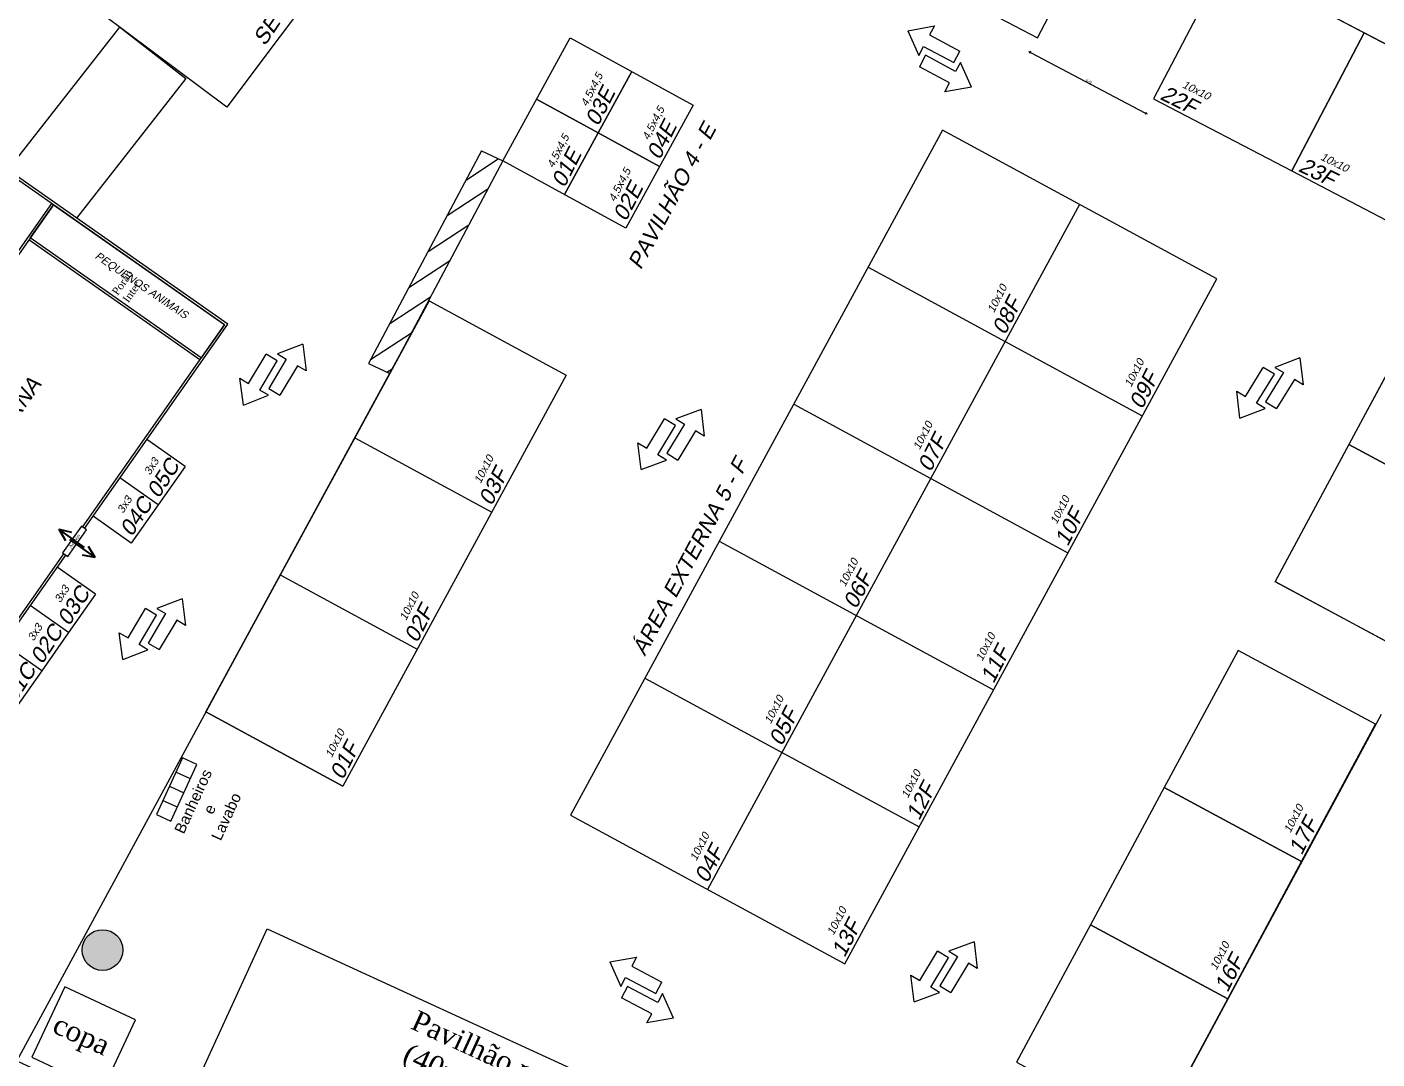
# Model space of a CAD drawing. Header units: metres. Extents: x 2113 to 5678, y -2764 to 956.
# Drawn here: x 3084.8 to 3171.4, y -1697.1 to -1630.9 of the extents above; entities that cross this region are included whole.
import ezdxf

# ---------------------------------------------------------------- set-up
doc = ezdxf.new("R2010")
doc.units = ezdxf.units.M
doc.header["$MEASUREMENT"] = 0
doc.linetypes.add('CONTINUO', pattern=[0])
for name, color, linetype in [('_FLUXO', 6, 'CONTINUO'), ('_PALCO', 151, 'Continuous'), ('_SETOR C', 4, 'Continuous'), ('_SETOR E', 11, 'Continuous'), ('_SETOR F', 30, 'Continuous'), ('_SETOR H', 94, 'Continuous'), ('COTASOK', 1, 'Continuous'), ('PAREDE', 7, 'Continuous'), ('TELHADO', 6, 'Continuous'), ('TXT_QUADRAFISCAL_5000', 7, 'Continuous')]:
    doc.layers.add(name, color=color, linetype=linetype)
doc.styles.add('JEF', font='times.ttf', dxfattribs={"height": 0.3})
doc.styles.add('ROMANS', font='romans.shx')
doc.styles.get("Standard").update_dxf_attribs({"font": 'arial.ttf'})
doc.styles.add('TimesNewRoman', font='times.ttf')
doc.styles.add('util2000', font='arial.ttf', dxfattribs={"oblique": 12.000028})
doc.dimstyles.new('int_1-50_m_MS_50', dxfattribs={"dimscale": 0.05, "dimtxt": 3, "dimasz": 1.5, "dimexe": 1, "dimexo": 0, "dimgap": 0.75, "dimtad": 1, "dimzin": 1, "dimdsep": 46, "dimtxsty": 'util2000', "dimblk": '_U2_SETA01', "dimcen": 1.5, "dimse1": 1, "dimse2": 1, "dimclrd": 1, "dimclre": 1, "dimclrt": 1, "dimazin": 3, "dimtfac": 1, "dimtix": 1, "dimtmove": 1, "dimatfit": 3, "dimldrblk": '_U2_SETA02', "dimfxl": 1, "dimtzin": 12, "dimarcsym": 0})

# ---------------------------------------------------------------- blocks, each defined once
blk = doc.blocks.new('Setaxr01')
for p, q in [((1500, 0), (925, 450)), ((925, 450), (925, 175)), ((925, 175), (0, 175)), ((0, 175), (0, -175)), ((1500, 0), (925, -450)), ((925, -175), (0, -175)), ((925, -450), (925, -175))]:
    blk.add_line(p, q)
blk = doc.blocks.new('inter')
at = {"layer": 'PAREDE'}
for p, q in [((3887.773, -1421.272), (3887.773, -1431.872)), ((3917.773, -1421.272), (3887.773, -1421.272)), ((3887.923, -1421.422), (3887.923, -1431.872)), ((3917.623, -1421.422), (3887.923, -1421.422)), ((3887.923, -1421.422), (3912.923, -1426.272)), ((3912.923, -1421.422), (3887.923, -1426.272)), ((3912.923, -1427.722), (3912.923, -1421.422)), ((3913.073, -1427.572), (3913.073, -1421.422)), ((3917.623, -1441.122), (3917.623, -1421.422)), ((3917.773, -1441.272), (3917.773, -1421.272)), ((3912.923, -1426.272), (3887.923, -1426.272)), ((3912.923, -1426.272), (3887.923, -1426.272)), ((3912.923, -1426.422), (3887.923, -1426.422)), ((3912.923, -1426.422), (3887.923, -1426.422)), ((3917.623, -1427.722), (3912.923, -1427.722)), ((3917.623, -1427.572), (3913.073, -1427.572)), ((3914.869, -1441.122), (3914.869, -1427.722)), ((3915.019, -1441.122), (3915.019, -1427.722)), ((3887.773, -1433.472), (3887.773, -1441.272)), ((3887.923, -1433.472), (3887.923, -1441.122)), ((3887.773, -1441.272), (3899.673, -1441.272)), ((3887.923, -1441.122), (3899.673, -1441.122)), ((3901.773, -1441.122), (3917.623, -1441.122)), ((3901.773, -1441.272), (3917.773, -1441.272))]:
    blk.add_line(p, q, dxfattribs=at)
for points in [[(3887.678, -1433.472), (3888.078, -1433.472), (3888.078, -1431.872), (3887.678, -1431.872)], [(3901.773, -1441.429), (3901.773, -1441.029), (3899.673, -1441.029), (3899.673, -1441.429)]]:
    blk.add_lwpolyline(points, close=True, dxfattribs=at)
at = {"layer": 'TELHADO', "lineweight": 40}
for p, q in [((3886.421, -1432.689), (3887.188, -1432.377)), ((3888.434, -1432.709), (3886.421, -1432.689)), ((3886.421, -1432.689), (3887.17, -1433.041)), ((3888.434, -1432.709), (3886.421, -1432.689)), ((3886.421, -1432.689), (3887.17, -1433.041)), ((3887.348, -1432.833), (3889.36, -1432.853)), ((3887.348, -1432.833), (3889.36, -1432.853)), ((3889.36, -1432.853), (3888.605, -1433.19)), ((3889.36, -1432.853), (3888.605, -1433.19)), ((3889.36, -1432.853), (3888.612, -1432.5)), ((3889.36, -1432.853), (3888.612, -1432.5)), ((3900.786, -1439.966), (3900.433, -1440.714)), ((3900.786, -1439.966), (3900.433, -1440.714)), ((3900.766, -1441.979), (3900.786, -1439.966)), ((3900.766, -1441.979), (3900.786, -1439.966)), ((3900.786, -1439.966), (3901.097, -1440.732)), ((3900.642, -1440.892), (3900.622, -1442.905)), ((3900.642, -1440.892), (3900.622, -1442.905)), ((3900.622, -1442.905), (3900.284, -1442.149)), ((3900.622, -1442.905), (3900.284, -1442.149)), ((3900.622, -1442.905), (3900.974, -1442.156)), ((3900.622, -1442.905), (3900.974, -1442.156))]:
    blk.add_line(p, q, dxfattribs=at)
at = {"layer": '_SETOR C', "color": 1, "insert": (3895.196, -1433.748), "char_height": 0.7, "attachment_point": 7, "rotation": 359.96781, "style": 'util2000'}
blk.add_mtext('{\\f@Arial Unicode MS|b0|i0|c0|p34;\\C256;\\P\\H1.4286x;C - ÁREA INTERNA}', dxfattribs=at)
at = {"layer": 'COTASOK', "char_height": 0.2344, "width": 1.19172, "attachment_point": 1, "style": 'JEF'}
for insert in [(3887.363, -1432.419), (3900.207, -1441.09)]:
    blk.add_mtext('Acesso', dxfattribs=dict(at, insert=insert))
at = {"layer": 'PAREDE', "color": 1, "insert": (3898.864, -1423.733), "char_height": 0.5, "attachment_point": 7, "rotation": 359.96781, "style": 'util2000'}
blk.add_mtext('{\\f@Arial Unicode MS|b0|i0|c0|p34;\\C256;cancha de bocha}', dxfattribs=at)
at = {"layer": 'PAREDE', "char_height": 0.5, "width": 1.28891, "attachment_point": 1, "rotation": 0, "style": 'ROMANS'}
for s, insert in [('{\\fTimes New Roman|b0|i0|c0|p18;bwc}', (3914.859, -1423.139)), ('{\\fTimes New Roman|b0|i0|c0|p18;bwc}', (3914.859, -1423.139)), ('{\\fTimes New Roman|b0|i0|c0|p18;Porão\\PInter}', (3915.197, -1433.954))]:
    blk.add_mtext(s, dxfattribs=dict(at, insert=insert))
blk = doc.blocks.new('_U2_SETA01')
at = {"color": 0}
for p, q in [((-1, 0), (1, 0)), ((0, -1), (0, 1))]:
    blk.add_line(p, q, dxfattribs=at)
blk.add_line((-0.5, -0.5), (0.5, 0.5))
blk = doc.blocks.new('*D700')
at = {"color": 1, "lineweight": -2, "transparency": 16777216}
blk.add_line((3149.197, -1632.582), (3156.499, -1636.422), dxfattribs=at)
at = {"layer": 'Defpoints', "color": 0, "transparency": 16777216}
for p in [(3149.62, -1631.616), (3157.055, -1635.526), (3156.566, -1636.457)]:
    blk.add_point(p, dxfattribs=at)
at = {"color": 1, "lineweight": -2, "transparency": 16777216, "xscale": 0.07500000000000001, "yscale": 0.07500000000000001, "zscale": 0.07500000000000001}
for p, rotation in [((3149.13, -1632.547), 152.262851918669), ((3156.566, -1636.457), 332.262851918669)]:
    blk.add_blockref('_U2_SETA01', p, dxfattribs=dict(at, rotation=rotation))
at = {"color": 1, "transparency": 16777216, "insert": (3152.901, -1634.401), "char_height": 0.15, "attachment_point": 5, "rotation": 332.26285, "style": 'util2000'}
blk.add_mtext('8.40', dxfattribs=at)
blk = doc.blocks.new('_U2_SETA02')
blk.add_solid([(-1, -0.2), (0, 0), (-1, 0.2)])

msp = doc.modelspace()

# ---------------------------------------------------------------- hatches: boundary and pattern name
h = msp.add_hatch(color=5)
h.dxf.hatch_style = 1
h.paths.add_polyline_path([(3090.975, -1690.126, 1), (3088.36, -1690.126, 1)])

# ---------------------------------------------------------------- linework, layer by layer
for p, q in [((3113.973, -1638.875), (3106.721, -1652.515)), ((3113.973, -1638.875), (3115.332, -1639.506)), ((3115.332, -1639.506), (3108.079, -1653.145)), ((3094.798, -1677.806), (3093.129, -1681.441)), ((3095.707, -1678.223), (3094.798, -1677.806)), ((3094.038, -1681.859), (3095.707, -1678.223)), ((3094.381, -1678.715), (3095.289, -1679.132)), ((3093.963, -1679.624), (3094.872, -1680.041)), ((3093.546, -1680.533), (3094.455, -1680.95)), ((3093.129, -1681.441), (3094.038, -1681.859))]:
    msp.add_line(p, q)
at = {"linetype": 'Continuous'}
for p, q in [((3112.995, -1640.715), (3115.035, -1639.368)), ((3111.768, -1643.023), (3114.378, -1641.3)), ((3110.54, -1645.332), (3113.15, -1643.608)), ((3109.313, -1647.641), (3111.923, -1645.917)), ((3108.085, -1649.949), (3110.695, -1648.226)), ((3106.858, -1652.258), (3109.468, -1650.534)), ((3107.905, -1653.065), (3108.24, -1652.843))]:
    msp.add_line(p, q, dxfattribs=at)
at = {"flags": 128}
msp.add_lwpolyline([(3189.873, -1641.401), (3123.576, -1606.714)], dxfattribs=at)
for points in [[(3083.611, -1640.094), (3090.771, -1630.929)], [(3090.762, -1630.922), (3095.007, -1634.23), (3088.01, -1643.186)], [(3106.721, -1652.515), (3108.079, -1653.145)], [(3108.079, -1653.145), (3099.647, -1668.662), (3084.178, -1697.228), (3109.078, -1708.882)], [(3171.643, -1675.014), (3154.852, -1706.213)]]:
    msp.add_lwpolyline(points)
msp.add_lwpolyline([(3085.135, -1697.005), (3089.663, -1699.124), (3091.783, -1694.596), (3087.254, -1692.476)], close=True)
msp.add_circle((3089.667, -1690.126), 1.307)
at = {"layer": '_PALCO'}
for p, q in [((3094.394, -1701.49), (3100.235, -1688.767)), ((3100.235, -1688.767), (3136.588, -1705.455))]:
    msp.add_line(p, q, dxfattribs=at)
at = {"layer": '_SETOR C'}
for p, q in [((3110.613, -1648.482), (3108.079, -1653.145)), ((3094.961, -1659.112), (3092.505, -1657.389)), ((3094.961, -1659.112), (3093.238, -1661.568)), ((3093.238, -1661.568), (3090.782, -1659.845)), ((3093.238, -1661.568), (3091.515, -1664.024)), ((3091.515, -1664.024), (3089.059, -1662.301)), ((3089.218, -1667.299), (3086.762, -1665.575)), ((3089.218, -1667.299), (3087.494, -1669.754)), ((3087.494, -1669.754), (3085.039, -1668.031)), ((3087.494, -1669.754), (3085.771, -1672.21)), ((3085.771, -1672.21), (3083.316, -1670.487)), ((3085.771, -1672.21), (3084.048, -1674.666))]:
    msp.add_line(p, q, dxfattribs=at)
at = {"layer": '_SETOR E'}
msp.add_line((3108.079, -1653.145), (3096.298, -1674.847), dxfattribs=at)
at = {"layer": '_SETOR E', "flags": 128}
msp.add_lwpolyline([(3115.332, -1639.506), (3119.65, -1631.609), (3127.546, -1635.928), (3123.228, -1643.824)], close=True, dxfattribs=at)
at = {"layer": '_SETOR E'}
for points in [[(3123.598, -1633.769), (3121.439, -1637.717), (3117.491, -1635.558)], [(3125.387, -1639.876), (3121.439, -1637.717), (3123.598, -1633.769)], [(3117.491, -1635.558), (3121.439, -1637.717), (3119.28, -1641.665)], [(3119.28, -1641.665), (3121.439, -1637.717), (3125.387, -1639.876)]]:
    msp.add_lwpolyline(points, dxfattribs=at)
at = {"layer": '_SETOR F'}
for p, q in [((3152.31, -1642.3), (3128.461, -1686.245)), ((3138.751, -1646.319), (3156.329, -1655.859)), ((3110.613, -1648.482), (3119.4, -1653.257)), ((3133.981, -1655.108), (3151.56, -1664.648)), ((3105.839, -1657.269), (3114.625, -1662.044)), ((3129.212, -1663.897), (3146.79, -1673.437)), ((3101.064, -1666.055), (3109.85, -1670.83)), ((3124.442, -1672.686), (3142.02, -1682.226)), ((3096.289, -1674.842), (3105.085, -1679.622))]:
    msp.add_line(p, q, dxfattribs=at)
for points in [[(3154.248, -1622.752), (3145.383, -1618.124), (3140.755, -1626.988), (3149.62, -1631.616)], [(3170.548, -1631.29), (3161.683, -1626.662), (3157.055, -1635.526), (3165.92, -1640.154)], [(3179.412, -1635.918), (3170.548, -1631.29), (3165.92, -1640.154), (3174.784, -1644.782)], [(3137.25, -1691.015), (3161.099, -1647.069), (3143.521, -1637.53), (3119.672, -1681.476)], [(3174.316, -1648.884), (3169.577, -1657.69), (3178.383, -1662.429), (3183.122, -1653.624)], [(3169.579, -1657.691), (3164.84, -1666.497), (3173.646, -1671.236), (3178.385, -1662.43)], [(3162.476, -1670.903), (3157.737, -1679.709), (3166.543, -1684.448), (3171.282, -1675.642)], [(3157.737, -1679.709), (3152.998, -1688.514), (3161.804, -1693.253), (3166.543, -1684.448)], [(3152.998, -1688.514), (3148.259, -1697.32), (3157.065, -1702.059), (3161.804, -1693.253)]]:
    msp.add_lwpolyline(points, close=True, dxfattribs=at)
at = {"layer": '_SETOR F', "flags": 128}
for points in [[(3110.613, -1648.482), (3119.4, -1653.257), (3105.085, -1679.622), (3096.298, -1674.847), (3110.613, -1648.482)], [(3174.316, -1648.884), (3183.122, -1653.624), (3173.644, -1671.235), (3164.842, -1666.498), (3174.316, -1648.884)]]:
    msp.add_lwpolyline(points, dxfattribs=at)
at = {"layer": '_SETOR F'}
msp.add_lwpolyline([(3119.4, -1653.257), (3108.437, -1673.43), (3105.085, -1679.622)], dxfattribs=at)
at = {"layer": '_SETOR H', "flags": 128}
for points in [[(3089.628, -1630.071), (3113.632, -1598.074), (3121.632, -1604.075), (3097.628, -1636.072), (3089.628, -1630.071)], [(3085.029, -1644.453), (3086.525, -1642.321), (3097.442, -1649.981), (3097.494, -1650.018), (3095.999, -1652.149), (3085.029, -1644.453)]]:
    msp.add_lwpolyline(points, dxfattribs=at)
at = {"layer": 'TXT_QUADRAFISCAL_5000', "lineweight": 100}
msp.add_circle((3163.675, -1737.551), 237.953, dxfattribs=at)
msp.add_circle((3163.675, -1737.551), 237.953, dxfattribs=at)

# ---------------------------------------------------------------- block references
at = {"rotation": 54.94581290614805}
msp.add_blockref('inter', (-332.312, -4029.31), dxfattribs=at)
at = {"layer": '_FLUXO', "lineweight": 40, "xscale": 0.002370589168496263, "yscale": 0.002370589168496263, "zscale": 0.002370589168496263}
for p, rotation in [((3144.433, -1632.83), 151.9676191641923), ((3142.233, -1633.103), 331.9676191641923), ((3100.683, -1654.325), 59.2506000469234), ((3100.515, -1652.115), 239.2506000469234), ((3164.585, -1655.179), 58.57110058564969), ((3164.443, -1652.968), 238.5711005856496), ((3126.194, -1658.483), 58.57110058564969), ((3126.052, -1656.272), 238.5711005856496), ((3092.951, -1670.646), 59.2506000469234), ((3092.783, -1668.436), 239.2506000469234), ((3143.695, -1692.627), 58.57110058564969), ((3125.334, -1692.548), 151.9676191641923), ((3143.554, -1690.416), 238.5711005856496), ((3123.135, -1692.821), 331.9676191641923)]:
    msp.add_blockref('Setaxr01', p, dxfattribs=dict(at, rotation=rotation))

# ---------------------------------------------------------------- texts
at = {"style": 'TimesNewRoman'}
msp.add_text('copa', height=1.311, rotation=335.34267, dxfattribs=at).set_placement((3086.359, -1695.36))
at = {"color": 1, "insert": (3097.903, -1681.761), "char_height": 0.7, "attachment_point": 7, "rotation": 65.31048}
msp.add_mtext('\\pi-2.14703;{\\C256;Banheiros\\P\\pi-0.23373;e\\P\\pi-1.55017;Lavabo}', dxfattribs=at)
at = {"layer": '_PALCO', "style": 'TimesNewRoman'}
for s, height, p in [('Pavilhão para show', 1.31096, (3109.344, -1695.131)), ('(40x14)', 1.311, (3108.812, -1697.259))]:
    msp.add_text(s, height=height, rotation=335.34267, dxfattribs=at).set_placement(p)
at = {"layer": '_SETOR C', "char_height": 0.5, "attachment_point": 7, "rotation": 56.96465, "style": 'util2000'}
for insert in [(3092.711, -1659.711), (3090.988, -1662.166), (3086.968, -1667.897), (3085.245, -1670.353)]:
    msp.add_mtext('{\\f@Arial Unicode MS|b0|i0|c0|p34;3x3}', dxfattribs=dict(at, insert=insert))
at = {"layer": '_SETOR C', "char_height": 0.7, "width": 1.45529, "attachment_point": 7, "rotation": 56.96465, "style": 'util2000'}
for s, insert in [('{\\f@Arial Unicode MS|b0|i0|c0|p34;\\P\\H1.4286x;05C}', (3093.274, -1661.22)), ('{\\f@Arial Unicode MS|b0|i0|c0|p34;\\P\\H1.4286x;04C}', (3091.551, -1663.676)), ('{\\f@Arial Unicode MS|b0|i0|c0|p34;\\P\\H1.4286x;03C}', (3087.531, -1669.406)), ('{\\f@Arial Unicode MS|b0|i0|c0|p34;\\P\\H1.4286x;02C}', (3085.808, -1671.862)), ('{\\f@Arial Unicode MS|b0|i0|c0|p34;\\P\\H1.4286x;01C}', (3084.085, -1674.318))]:
    msp.add_mtext(s, dxfattribs=dict(at, insert=insert))
at = {"layer": '_SETOR E', "char_height": 0.5, "attachment_point": 7, "rotation": 62.90231, "style": 'util2000'}
for insert in [(3120.813, -1636.105), (3124.761, -1638.264), (3118.653, -1640.053), (3122.602, -1642.212)]:
    msp.add_mtext('{\\f@Arial Unicode MS|b0|i0|c0|p34;4,5x4,5}', dxfattribs=dict(at, insert=insert))
at = {"layer": '_SETOR E', "char_height": 0.7, "attachment_point": 7, "style": 'util2000'}
for s, insert, width, rotation in [('{\\f@Arial Unicode MS|b0|i0|c0|p34;\\P\\H1.4286x;03E}', (3121.45, -1637.346), 1.45529, 62.90231), ('{\\f@Arial Unicode MS|b0|i0|c0|p34;\\P\\H1.4286x;PAVILHÃO 4 - E}', (3124.181, -1646.559), 31.11249, 61.83828), ('{\\f@Arial Unicode MS|b0|i0|c0|p34;\\P\\H1.4286x;04E}', (3125.399, -1639.505), 1.45529, 62.90231), ('{\\f@Arial Unicode MS|b0|i0|c0|p34;\\P\\H1.4286x;01E}', (3119.291, -1641.294), 1.45529, 62.90231), ('{\\f@Arial Unicode MS|b0|i0|c0|p34;\\P\\H1.4286x;02E}', (3123.239, -1643.453), 1.45529, 62.90231)]:
    msp.add_mtext(s, dxfattribs=dict(at, insert=insert, width=width, rotation=rotation))
at = {"layer": '_SETOR F', "char_height": 0.7, "attachment_point": 7, "style": 'util2000'}
for s, insert, width, rotation in [('{\\f@Arial Unicode MS|b0|i0|c0|p34;\\P\\H1.4286x;22F}', (3157.405, -1635.522), 1.45529, 333.62231), ('{\\f@Arial Unicode MS|b0|i0|c0|p34;\\P\\H1.4286x;23F}', (3166.27, -1640.15), 1.45529, 333.62231), ('{\\f@Arial Unicode MS|b0|i0|c0|p34;\\P\\H1.4286x;08F}', (3147.541, -1650.739), 1.45529, 62.90231), ('{\\f@Arial Unicode MS|b0|i0|c0|p34;\\P\\H1.4286x;09F}', (3156.33, -1655.508), 1.45529, 62.90231), ('{\\f@Arial Unicode MS|b0|i0|c0|p34;\\P\\H1.4286x;07F}', (3142.771, -1659.528), 1.45529, 62.90231), ('{\\f@Arial Unicode MS|b0|i0|c0|p34;\\P\\H1.4286x;03F}', (3114.625, -1661.693), 1.45529, 62.90231), ('{\\f@Arial Unicode MS|b0|i0|c0|p34;\\P\\H1.4286x;ÁREA EXTERNA 5 - F}', (3124.452, -1671.333), 31.11249, 61.83828), ('{\\f@Arial Unicode MS|b0|i0|c0|p34;\\P\\H1.4286x;10F}', (3151.56, -1664.297), 1.45529, 62.90231), ('{\\f@Arial Unicode MS|b0|i0|c0|p34;\\P\\H1.4286x;06F}', (3138.001, -1668.317), 1.45529, 62.90231), ('{\\f@Arial Unicode MS|b0|i0|c0|p34;\\P\\H1.4286x;02F}', (3109.851, -1670.48), 1.45529, 62.90231), ('{\\f@Arial Unicode MS|b0|i0|c0|p34;\\P\\H1.4286x;11F}', (3146.79, -1673.087), 1.45529, 62.90231), ('{\\f@Arial Unicode MS|b0|i0|c0|p34;\\P\\H1.4286x;05F}', (3133.231, -1677.106), 1.45529, 62.90231), ('{\\f@Arial Unicode MS|b0|i0|c0|p34;\\P\\H1.4286x;01F}', (3105.085, -1679.271), 1.45529, 62.90231), ('{\\f@Arial Unicode MS|b0|i0|c0|p34;\\P\\H1.4286x;12F}', (3142.02, -1681.876), 1.45529, 62.90231), ('{\\f@Arial Unicode MS|b0|i0|c0|p34;\\P\\H1.4286x;17F}', (3166.543, -1684.097), 1.45529, 62.90231), ('{\\f@Arial Unicode MS|b0|i0|c0|p34;\\P\\H1.4286x;04F}', (3128.461, -1685.895), 1.45529, 62.90231), ('{\\f@Arial Unicode MS|b0|i0|c0|p34;\\P\\H1.4286x;13F}', (3137.251, -1690.665), 1.45529, 62.90231), ('{\\f@Arial Unicode MS|b0|i0|c0|p34;\\P\\H1.4286x;16F}', (3161.804, -1692.903), 1.45529, 62.90231)]:
    msp.add_mtext(s, dxfattribs=dict(at, insert=insert, width=width, rotation=rotation))
at = {"layer": '_SETOR F', "char_height": 0.5, "attachment_point": 7, "style": 'util2000'}
for insert, rotation in [((3158.839, -1634.788), 333.62231), ((3167.704, -1639.416), 333.62231), ((3146.824, -1649.296), 62.90231), ((3155.613, -1654.065), 62.90231), ((3142.055, -1658.085), 62.90231), ((3113.909, -1660.25), 62.90231), ((3150.844, -1662.855), 62.90231), ((3137.285, -1666.874), 62.90231), ((3109.134, -1669.037), 62.90231), ((3146.074, -1671.644), 62.90231), ((3132.515, -1675.663), 62.90231), ((3104.369, -1677.828), 62.90231), ((3141.304, -1680.433), 62.90231), ((3165.827, -1682.654), 62.90231), ((3127.745, -1684.452), 62.90231), ((3136.534, -1689.222), 62.90231), ((3161.088, -1691.46), 62.90231)]:
    msp.add_mtext('{\\f@Arial Unicode MS|b0|i0|c0|p34;10x10}', dxfattribs=dict(at, insert=insert, rotation=rotation))
at = {"layer": '_SETOR H', "insert": (3100.079, -1632.204), "char_height": 0.7, "width": 31.11249, "attachment_point": 7, "rotation": 55.99444, "style": 'util2000'}
msp.add_mtext('{\\f@Arial Unicode MS|b0|i0|c0|p34;\\P\\H1.4286x;SETOR 8 - H}', dxfattribs=at)
at = {"layer": '_SETOR H', "insert": (3089.055, -1645.833), "char_height": 0.5, "attachment_point": 7, "rotation": 325.79991, "style": 'util2000'}
msp.add_mtext('{\\f@Arial Unicode MS|b0|i0|c0|p34;PEQUENOS ANIMAIS}', dxfattribs=at)

# ---------------------------------------------------------------- dimensions: what is measured, and where the dimension line sits
dim = msp.add_aligned_dim(p1=(3149.62, -1631.616), p2=(3157.055, -1635.526), distance=-1.052, dimstyle='int_1-50_m_MS_50')
dim.commit()
dim.dimension.update_dxf_attribs({"geometry": '*D700', "text_midpoint": (3152.901, -1634.401)})

doc.saveas('drawing.dxf')
